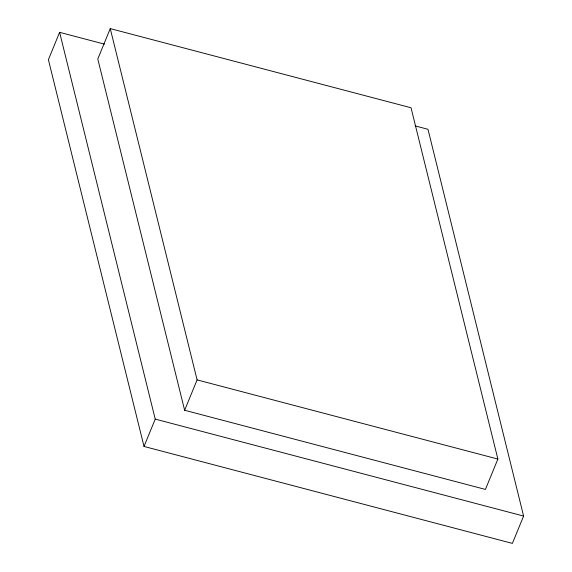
<?xml version="1.0" encoding="UTF-8"?>
<svg xmlns="http://www.w3.org/2000/svg" width="572" height="572" viewBox="0 0 572 572"><rect width="100%" height="100%" fill="white"/><g stroke="black" fill="none" stroke-linecap="round" stroke-linejoin="round"><path stroke-width="0.86" d="M104.476 44.144L59.61 32.339L48.398 59.681L144.015 446.446L512.39 543.4L523.602 516.058L427.985 129.293L415.043 125.89M110.253 28.6L97.791 58.973L184.634 410.26L485.421 489.425L497.876 459.051L411.032 107.765L110.253 28.6L197.097 379.887L184.634 410.26M144.015 446.446L155.226 419.104L59.61 32.339M197.097 379.887L497.876 459.051M155.226 419.104L523.602 516.058"/></g></svg>
